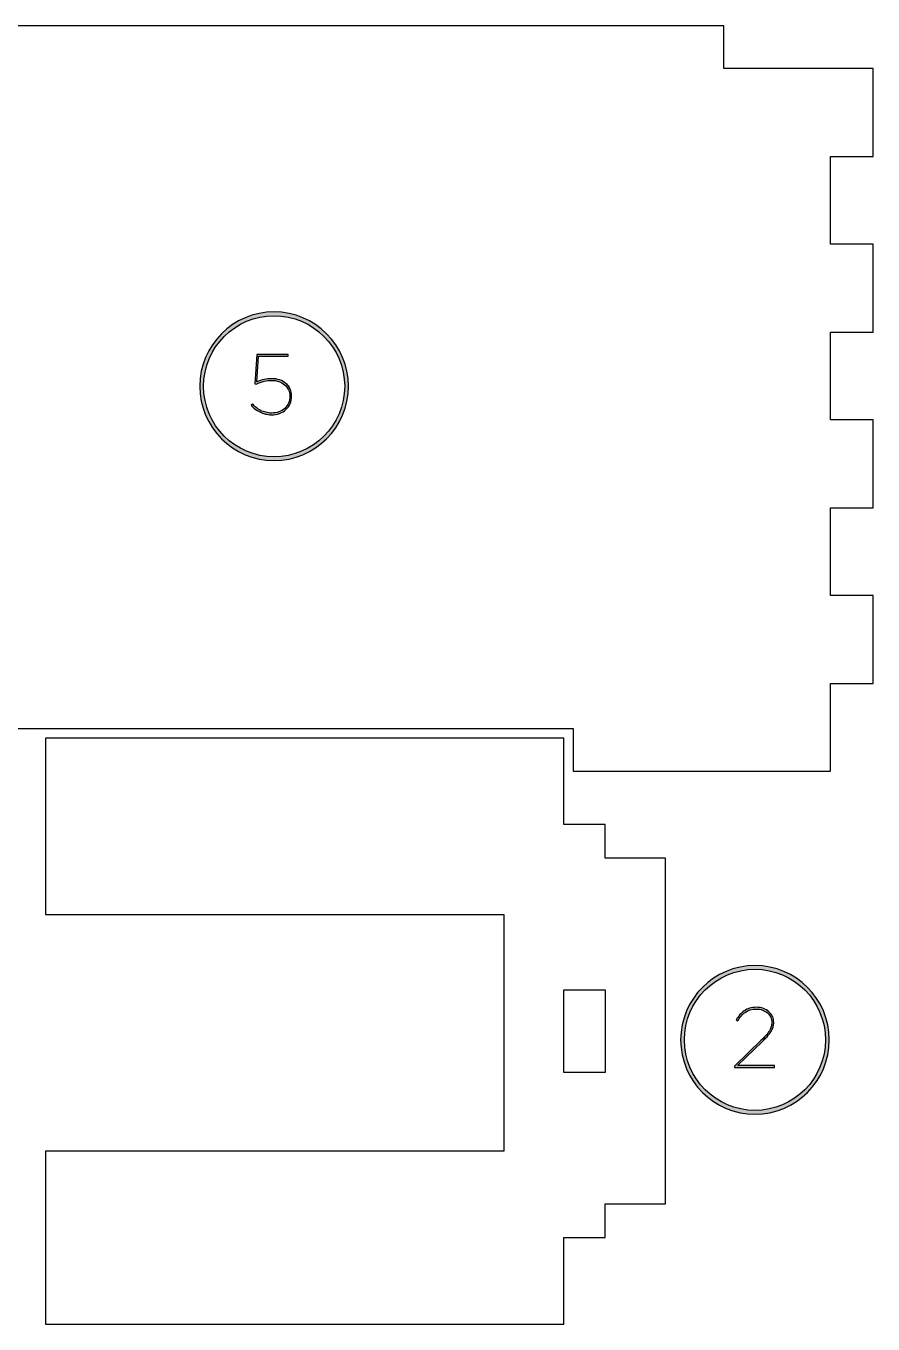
# Model space of a CAD drawing. Extents: x 652 to 873, y 554 to 970.
# Drawn here: x 793.1 to 872.6, y 680.8 to 802.8 of the extents above; entities that cross this region are included whole.
import ezdxf

# ---------------------------------------------------------------- set-up
doc = ezdxf.new("R2010")
doc.units = 0
doc.header["$MEASUREMENT"] = 0
doc.layers.add('CUT', color=7, linetype='CONTINUOUS')
doc.layers.add('PART_NUMBER', color=7, linetype='CONTINUOUS')

# ---------------------------------------------------------------- blocks, each defined once
blk = doc.blocks.new('BLOCK_3')
at = {"layer": 'CUT', "color": 5}
blk.add_lwpolyline([(760.32, 732.76), (784.47, 732.76), (784.47, 736.76), (844.47, 736.76), (844.47, 732.76), (868.62, 732.76), (868.62, 741.01), (872.62, 741.01), (872.62, 749.26), (868.62, 749.26), (868.62, 757.51), (872.62, 757.51), (872.62, 765.76), (868.62, 765.76), (868.62, 774), (872.62, 774), (872.62, 782.25), (868.62, 782.25), (868.62, 790.5), (872.62, 790.5), (872.62, 798.76), (858.62, 798.76), (858.62, 802.76), (770.32, 802.76), (770.32, 798.76), (756.32, 798.76)], dxfattribs=at)
blk = doc.blocks.new('BLOCK_21')
at = {"layer": 'CUT', "color": 5}
blk.add_lwpolyline([(847.47, 727.76), (843.59, 727.76), (843.59, 735.88), (794.91, 735.88), (794.91, 719.3), (837.95, 719.3), (837.95, 697.07), (794.91, 697.07), (794.91, 680.84), (843.59, 680.84), (843.59, 688.96), (847.47, 688.96), (847.47, 692.13), (853.12, 692.13), (853.12, 724.59), (847.47, 724.59), (847.47, 727.76)], dxfattribs=at)
blk = doc.blocks.new('BLOCK_22')
at = {"layer": 'CUT', "color": 5}
blk.add_lwpolyline([(847.47, 712.24), (847.47, 704.48), (843.59, 704.48), (843.59, 712.24), (847.47, 712.24)], dxfattribs=at)
blk = doc.blocks.new('BLOCK_20')
at = {"layer": 'CUT'}
for name in ['BLOCK_21', 'BLOCK_22']:
    blk.add_blockref(name, (0, 0), dxfattribs=at)
blk = doc.blocks.new('BLOCK_92')
at = {"layer": 'PART_NUMBER', "color": 7}
blk.add_open_spline([(816.11, 766.24), (815.92, 766.24), (815.74, 766.27), (815.55, 766.31), (815.37, 766.36), (815.2, 766.42), (815.03, 766.5), (814.86, 766.58), (814.71, 766.68), (814.57, 766.79), (814.43, 766.89), (814.32, 767.01), (814.21, 767.13), (814.21, 767.13), (814.35, 767.25), (814.35, 767.25), (814.45, 767.13), (814.56, 767.02), (814.69, 766.92), (814.82, 766.82), (814.96, 766.73), (815.11, 766.65), (815.26, 766.57), (815.42, 766.51), (815.59, 766.47), (815.76, 766.42), (815.93, 766.4), (816.12, 766.4), (816.37, 766.4), (816.61, 766.44), (816.82, 766.52), (817.03, 766.59), (817.21, 766.7), (817.37, 766.84), (817.52, 766.98), (817.64, 767.15), (817.72, 767.34), (817.81, 767.53), (817.85, 767.74), (817.85, 767.97), (817.85, 767.97), (817.85, 767.99), (817.85, 767.99), (817.85, 768.21), (817.81, 768.41), (817.72, 768.59), (817.63, 768.78), (817.51, 768.93), (817.36, 769.06), (817.2, 769.19), (817.03, 769.29), (816.82, 769.36), (816.61, 769.44), (816.39, 769.47), (816.15, 769.47), (815.93, 769.47), (815.7, 769.45), (815.45, 769.39), (815.2, 769.34), (814.95, 769.24), (814.68, 769.1), (814.68, 769.1), (814.57, 769.15), (814.57, 769.15), (814.57, 769.15), (814.74, 771.89), (814.74, 771.89), (814.74, 771.89), (817.7, 771.89), (817.7, 771.89), (817.7, 771.89), (817.7, 771.73), (817.7, 771.73), (817.7, 771.73), (814.9, 771.73), (814.9, 771.73), (814.9, 771.73), (814.75, 769.32), (814.75, 769.32), (814.98, 769.43), (815.2, 769.5), (815.44, 769.56), (815.67, 769.61), (815.91, 769.63), (816.17, 769.63), (816.43, 769.63), (816.68, 769.59), (816.9, 769.51), (817.13, 769.43), (817.32, 769.32), (817.49, 769.18), (817.66, 769.04), (817.79, 768.86), (817.88, 768.66), (817.98, 768.46), (818.02, 768.24), (818.02, 768), (818.02, 768), (818.02, 767.98), (818.02, 767.98), (818.02, 767.73), (817.98, 767.49), (817.89, 767.28), (817.79, 767.07), (817.66, 766.89), (817.49, 766.73), (817.32, 766.57), (817.12, 766.45), (816.89, 766.37), (816.65, 766.28), (816.39, 766.24), (816.11, 766.24)], degree=3, knots=[0, 0, 0, 0, 1, 1, 1, 2, 2, 2, 3, 3, 3, 4, 4, 4, 5, 5, 5, 6, 6, 6, 7, 7, 7, 8, 8, 8, 9, 9, 9, 10, 10, 10, 11, 11, 11, 12, 12, 12, 13, 13, 13, 14, 14, 14, 15, 15, 15, 16, 16, 16, 17, 17, 17, 18, 18, 18, 19, 19, 19, 20, 20, 20, 21, 21, 21, 22, 22, 22, 23, 23, 23, 24, 24, 24, 25, 25, 25, 26, 26, 26, 27, 27, 27, 28, 28, 28, 29, 29, 29, 30, 30, 30, 31, 31, 31, 32, 32, 32, 33, 33, 33, 34, 34, 34, 35, 35, 35, 36, 36, 36, 37, 37, 37, 37], dxfattribs=at)
blk = doc.blocks.new('BLOCK_93')
at = {"layer": 'PART_NUMBER'}
h = blk.add_hatch(color=7, dxfattribs=at)
h.dxf.hatch_style = 2
edge = h.paths.add_edge_path()
edge.add_spline(control_points=[(816.11, 766.24), (815.92, 766.24), (815.73, 766.27), (815.55, 766.31), (815.37, 766.36), (815.2, 766.42), (815.03, 766.5), (814.86, 766.58), (814.71, 766.68), (814.57, 766.78), (814.43, 766.89), (814.32, 767.01), (814.21, 767.13), (814.21, 767.13), (814.35, 767.25), (814.35, 767.25), (814.45, 767.13), (814.56, 767.02), (814.69, 766.92), (814.82, 766.82), (814.96, 766.73), (815.11, 766.65), (815.26, 766.57), (815.42, 766.51), (815.59, 766.47), (815.76, 766.42), (815.93, 766.4), (816.12, 766.4), (816.37, 766.4), (816.61, 766.44), (816.82, 766.52), (817.03, 766.59), (817.21, 766.7), (817.37, 766.84), (817.52, 766.98), (817.64, 767.15), (817.72, 767.34), (817.81, 767.53), (817.85, 767.74), (817.85, 767.97), (817.85, 767.97), (817.85, 767.99), (817.85, 767.99), (817.85, 768.21), (817.81, 768.41), (817.72, 768.59), (817.63, 768.78), (817.51, 768.93), (817.36, 769.06), (817.2, 769.19), (817.03, 769.29), (816.82, 769.36), (816.61, 769.44), (816.39, 769.47), (816.15, 769.47), (815.93, 769.47), (815.7, 769.45), (815.45, 769.39), (815.2, 769.34), (814.95, 769.24), (814.68, 769.1), (814.68, 769.1), (814.57, 769.15), (814.57, 769.15), (814.57, 769.15), (814.74, 771.89), (814.74, 771.89), (814.74, 771.89), (817.7, 771.89), (817.7, 771.89), (817.7, 771.89), (817.7, 771.73), (817.7, 771.73), (817.7, 771.73), (814.9, 771.73), (814.9, 771.73), (814.9, 771.73), (814.75, 769.32), (814.75, 769.32), (814.98, 769.43), (815.2, 769.5), (815.44, 769.56), (815.67, 769.61), (815.91, 769.63), (816.17, 769.63), (816.43, 769.63), (816.68, 769.59), (816.9, 769.51), (817.13, 769.43), (817.32, 769.32), (817.49, 769.18), (817.66, 769.03), (817.79, 768.86), (817.88, 768.66), (817.98, 768.46), (818.02, 768.24), (818.02, 768), (818.02, 768), (818.02, 767.98), (818.02, 767.98), (818.02, 767.73), (817.98, 767.49), (817.89, 767.28), (817.79, 767.07), (817.66, 766.89), (817.49, 766.73), (817.32, 766.57), (817.12, 766.45), (816.89, 766.37), (816.65, 766.28), (816.39, 766.24), (816.11, 766.24)], knot_values=[0, 0, 0, 0, 1, 1, 1, 2, 2, 2, 3, 3, 3, 4, 4, 4, 5, 5, 5, 6, 6, 6, 7, 7, 7, 8, 8, 8, 9, 9, 9, 10, 10, 10, 11, 11, 11, 12, 12, 12, 13, 13, 13, 14, 14, 14, 15, 15, 15, 16, 16, 16, 17, 17, 17, 18, 18, 18, 19, 19, 19, 20, 20, 20, 21, 21, 21, 22, 22, 22, 23, 23, 23, 24, 24, 24, 25, 25, 25, 26, 26, 26, 27, 27, 27, 28, 28, 28, 29, 29, 29, 30, 30, 30, 31, 31, 31, 32, 32, 32, 33, 33, 33, 34, 34, 34, 35, 35, 35, 36, 36, 36, 37, 37, 37, 37], degree=3, periodic=1)
blk.add_open_spline([(816.11, 766.24), (815.92, 766.24), (815.73, 766.27), (815.55, 766.31), (815.37, 766.36), (815.2, 766.42), (815.03, 766.5), (814.86, 766.58), (814.71, 766.68), (814.57, 766.78), (814.43, 766.89), (814.32, 767.01), (814.21, 767.13), (814.21, 767.13), (814.35, 767.25), (814.35, 767.25), (814.45, 767.13), (814.56, 767.02), (814.69, 766.92), (814.82, 766.82), (814.96, 766.73), (815.11, 766.65), (815.26, 766.57), (815.42, 766.51), (815.59, 766.47), (815.76, 766.42), (815.93, 766.4), (816.12, 766.4), (816.37, 766.4), (816.61, 766.44), (816.82, 766.52), (817.03, 766.59), (817.21, 766.7), (817.37, 766.84), (817.52, 766.98), (817.64, 767.15), (817.72, 767.34), (817.81, 767.53), (817.85, 767.74), (817.85, 767.97), (817.85, 767.97), (817.85, 767.99), (817.85, 767.99), (817.85, 768.21), (817.81, 768.41), (817.72, 768.59), (817.63, 768.78), (817.51, 768.93), (817.36, 769.06), (817.2, 769.19), (817.03, 769.29), (816.82, 769.36), (816.61, 769.44), (816.39, 769.47), (816.15, 769.47), (815.93, 769.47), (815.7, 769.45), (815.45, 769.39), (815.2, 769.34), (814.95, 769.24), (814.68, 769.1), (814.68, 769.1), (814.57, 769.15), (814.57, 769.15), (814.57, 769.15), (814.74, 771.89), (814.74, 771.89), (814.74, 771.89), (817.7, 771.89), (817.7, 771.89), (817.7, 771.89), (817.7, 771.73), (817.7, 771.73), (817.7, 771.73), (814.9, 771.73), (814.9, 771.73), (814.9, 771.73), (814.75, 769.32), (814.75, 769.32), (814.98, 769.43), (815.2, 769.5), (815.44, 769.56), (815.67, 769.61), (815.91, 769.63), (816.17, 769.63), (816.43, 769.63), (816.68, 769.59), (816.9, 769.51), (817.13, 769.43), (817.32, 769.32), (817.49, 769.18), (817.66, 769.03), (817.79, 768.86), (817.88, 768.66), (817.98, 768.46), (818.02, 768.24), (818.02, 768), (818.02, 768), (818.02, 767.98), (818.02, 767.98), (818.02, 767.73), (817.98, 767.49), (817.89, 767.28), (817.79, 767.07), (817.66, 766.89), (817.49, 766.73), (817.32, 766.57), (817.12, 766.45), (816.89, 766.37), (816.65, 766.28), (816.39, 766.24), (816.11, 766.24)], degree=3, knots=[0, 0, 0, 0, 1, 1, 1, 2, 2, 2, 3, 3, 3, 4, 4, 4, 5, 5, 5, 6, 6, 6, 7, 7, 7, 8, 8, 8, 9, 9, 9, 10, 10, 10, 11, 11, 11, 12, 12, 12, 13, 13, 13, 14, 14, 14, 15, 15, 15, 16, 16, 16, 17, 17, 17, 18, 18, 18, 19, 19, 19, 20, 20, 20, 21, 21, 21, 22, 22, 22, 23, 23, 23, 24, 24, 24, 25, 25, 25, 26, 26, 26, 27, 27, 27, 28, 28, 28, 29, 29, 29, 30, 30, 30, 31, 31, 31, 32, 32, 32, 33, 33, 33, 34, 34, 34, 35, 35, 35, 36, 36, 36, 37, 37, 37, 37], dxfattribs=at)
blk = doc.blocks.new('BLOCK_91')
at = {"layer": 'PART_NUMBER'}
for name in ['BLOCK_92', 'BLOCK_93']:
    blk.add_blockref(name, (0, 0), dxfattribs=at)
blk = doc.blocks.new('BLOCK_95')
at = {"layer": 'PART_NUMBER', "color": 7}
blk.add_open_spline([(816.37, 761.94), (812.52, 761.94), (809.39, 765.07), (809.39, 768.92), (809.39, 772.76), (812.52, 775.9), (816.37, 775.9), (820.22, 775.9), (823.35, 772.76), (823.35, 768.92), (823.35, 765.07), (820.22, 761.94), (816.37, 761.94)], degree=3, knots=[0, 0, 0, 0, 1, 1, 1, 2, 2, 2, 3, 3, 3, 4, 4, 4, 4], dxfattribs=at)
blk = doc.blocks.new('BLOCK_96')
at = {"layer": 'PART_NUMBER', "color": 7}
blk.add_open_spline([(816.37, 775.54), (812.72, 775.54), (809.75, 772.57), (809.75, 768.92), (809.75, 765.26), (812.72, 762.29), (816.37, 762.29), (820.03, 762.29), (823, 765.26), (823, 768.92), (823, 772.57), (820.03, 775.54), (816.37, 775.54)], degree=3, knots=[0, 0, 0, 0, 1, 1, 1, 2, 2, 2, 3, 3, 3, 4, 4, 4, 4], dxfattribs=at)
blk = doc.blocks.new('BLOCK_97')
at = {"layer": 'PART_NUMBER'}
h = blk.add_hatch(color=254, dxfattribs=at)
h.dxf.hatch_style = 2
edge = h.paths.add_edge_path()
edge.add_spline(control_points=[(816.37, 761.94), (812.52, 761.94), (809.39, 765.07), (809.39, 768.92), (809.39, 772.76), (812.52, 775.9), (816.37, 775.9), (820.22, 775.9), (823.35, 772.76), (823.35, 768.92), (823.35, 765.07), (820.22, 761.94), (816.37, 761.94)], knot_values=[0, 0, 0, 0, 1, 1, 1, 2, 2, 2, 3, 3, 3, 4, 4, 4, 4], degree=3, periodic=1)
edge = h.paths.add_edge_path()
edge.add_spline(control_points=[(816.37, 775.54), (812.72, 775.54), (809.75, 772.57), (809.75, 768.92), (809.75, 765.26), (812.72, 762.29), (816.37, 762.29), (820.03, 762.29), (823, 765.26), (823, 768.92), (823, 772.57), (820.03, 775.54), (816.37, 775.54)], knot_values=[0, 0, 0, 0, 1, 1, 1, 2, 2, 2, 3, 3, 3, 4, 4, 4, 4], degree=3, periodic=1)
for points in [[(816.37, 761.94), (812.52, 761.94), (809.39, 765.07), (809.39, 768.92), (809.39, 772.76), (812.52, 775.9), (816.37, 775.9), (820.22, 775.9), (823.35, 772.76), (823.35, 768.92), (823.35, 765.07), (820.22, 761.94), (816.37, 761.94)], [(816.37, 775.54), (812.72, 775.54), (809.75, 772.57), (809.75, 768.92), (809.75, 765.26), (812.72, 762.29), (816.37, 762.29), (820.03, 762.29), (823, 765.26), (823, 768.92), (823, 772.57), (820.03, 775.54), (816.37, 775.54)]]:
    blk.add_open_spline(points, degree=3, knots=[0, 0, 0, 0, 1, 1, 1, 2, 2, 2, 3, 3, 3, 4, 4, 4, 4], dxfattribs=at)
blk = doc.blocks.new('BLOCK_94')
at = {"layer": 'PART_NUMBER'}
for name in ['BLOCK_95', 'BLOCK_97', 'BLOCK_96']:
    blk.add_blockref(name, (0, 0), dxfattribs=at)
blk = doc.blocks.new('BLOCK_90')
at = {"layer": 'PART_NUMBER'}
for name in ['BLOCK_94', 'BLOCK_91']:
    blk.add_blockref(name, (0, 0), dxfattribs=at)
blk = doc.blocks.new('BLOCK_100')
at = {"layer": 'PART_NUMBER', "color": 7}
blk.add_open_spline([(859.6, 705.06), (859.6, 705.06), (862.12, 707.49), (862.12, 707.49), (862.33, 707.7), (862.5, 707.88), (862.64, 708.05), (862.77, 708.21), (862.87, 708.36), (862.94, 708.49), (863.01, 708.63), (863.05, 708.75), (863.08, 708.86), (863.1, 708.97), (863.11, 709.08), (863.11, 709.18), (863.11, 709.35), (863.08, 709.51), (863.01, 709.66), (862.93, 709.81), (862.83, 709.94), (862.7, 710.06), (862.57, 710.17), (862.42, 710.26), (862.24, 710.33), (862.06, 710.4), (861.86, 710.43), (861.64, 710.43), (861.24, 710.43), (860.89, 710.32), (860.6, 710.11), (860.32, 709.9), (860.09, 709.63), (859.91, 709.31), (859.91, 709.31), (859.76, 709.4), (859.76, 709.4), (859.95, 709.74), (860.2, 710.03), (860.51, 710.25), (860.82, 710.48), (861.2, 710.59), (861.65, 710.59), (861.9, 710.59), (862.12, 710.55), (862.32, 710.48), (862.52, 710.4), (862.69, 710.3), (862.83, 710.18), (862.98, 710.05), (863.09, 709.9), (863.17, 709.73), (863.25, 709.56), (863.29, 709.38), (863.29, 709.19), (863.29, 709.19), (863.29, 709.18), (863.29, 709.18), (863.29, 709.05), (863.28, 708.93), (863.25, 708.81), (863.23, 708.7), (863.18, 708.57), (863.1, 708.43), (863.02, 708.29), (862.92, 708.13), (862.78, 707.96), (862.64, 707.79), (862.45, 707.59), (862.22, 707.37), (862.22, 707.37), (859.89, 705.11), (859.89, 705.11), (859.89, 705.11), (863.37, 705.11), (863.37, 705.11), (863.37, 705.11), (863.37, 704.95), (863.37, 704.95), (863.37, 704.95), (859.6, 704.95), (859.6, 704.95), (859.6, 704.95), (859.6, 705.06), (859.6, 705.06)], degree=3, knots=[0, 0, 0, 0, 1, 1, 1, 2, 2, 2, 3, 3, 3, 4, 4, 4, 5, 5, 5, 6, 6, 6, 7, 7, 7, 8, 8, 8, 9, 9, 9, 10, 10, 10, 11, 11, 11, 12, 12, 12, 13, 13, 13, 14, 14, 14, 15, 15, 15, 16, 16, 16, 17, 17, 17, 18, 18, 18, 19, 19, 19, 20, 20, 20, 21, 21, 21, 22, 22, 22, 23, 23, 23, 24, 24, 24, 25, 25, 25, 26, 26, 26, 27, 27, 27, 28, 28, 28, 28], dxfattribs=at)
blk = doc.blocks.new('BLOCK_101')
at = {"layer": 'PART_NUMBER'}
h = blk.add_hatch(color=7, dxfattribs=at)
h.dxf.hatch_style = 2
edge = h.paths.add_edge_path()
edge.add_spline(control_points=[(859.6, 705.06), (859.6, 705.06), (862.12, 707.49), (862.12, 707.49), (862.33, 707.7), (862.5, 707.88), (862.64, 708.05), (862.77, 708.21), (862.87, 708.36), (862.94, 708.49), (863.01, 708.63), (863.05, 708.75), (863.08, 708.86), (863.1, 708.97), (863.11, 709.08), (863.11, 709.18), (863.11, 709.35), (863.08, 709.51), (863.01, 709.66), (862.93, 709.81), (862.83, 709.94), (862.7, 710.06), (862.57, 710.17), (862.42, 710.26), (862.24, 710.33), (862.06, 710.4), (861.86, 710.43), (861.64, 710.43), (861.24, 710.43), (860.89, 710.32), (860.6, 710.11), (860.32, 709.9), (860.09, 709.63), (859.91, 709.31), (859.91, 709.31), (859.76, 709.4), (859.76, 709.4), (859.95, 709.74), (860.2, 710.03), (860.51, 710.25), (860.82, 710.48), (861.2, 710.59), (861.65, 710.59), (861.9, 710.59), (862.12, 710.55), (862.32, 710.48), (862.52, 710.4), (862.69, 710.3), (862.84, 710.18), (862.98, 710.05), (863.09, 709.9), (863.17, 709.73), (863.25, 709.56), (863.29, 709.38), (863.29, 709.19), (863.29, 709.19), (863.29, 709.18), (863.29, 709.18), (863.29, 709.05), (863.28, 708.93), (863.25, 708.82), (863.23, 708.7), (863.18, 708.57), (863.1, 708.43), (863.02, 708.29), (862.92, 708.13), (862.78, 707.96), (862.63, 707.79), (862.45, 707.59), (862.22, 707.37), (862.22, 707.37), (859.89, 705.11), (859.89, 705.11), (859.89, 705.11), (863.37, 705.11), (863.37, 705.11), (863.37, 705.11), (863.37, 704.95), (863.37, 704.95), (863.37, 704.95), (859.6, 704.95), (859.6, 704.95), (859.6, 704.95), (859.6, 705.06), (859.6, 705.06)], knot_values=[0, 0, 0, 0, 1, 1, 1, 2, 2, 2, 3, 3, 3, 4, 4, 4, 5, 5, 5, 6, 6, 6, 7, 7, 7, 8, 8, 8, 9, 9, 9, 10, 10, 10, 11, 11, 11, 12, 12, 12, 13, 13, 13, 14, 14, 14, 15, 15, 15, 16, 16, 16, 17, 17, 17, 18, 18, 18, 19, 19, 19, 20, 20, 20, 21, 21, 21, 22, 22, 22, 23, 23, 23, 24, 24, 24, 25, 25, 25, 26, 26, 26, 27, 27, 27, 28, 28, 28, 28], degree=3, periodic=1)
blk.add_open_spline([(859.6, 705.06), (859.6, 705.06), (862.12, 707.49), (862.12, 707.49), (862.33, 707.7), (862.5, 707.88), (862.64, 708.05), (862.77, 708.21), (862.87, 708.36), (862.94, 708.49), (863.01, 708.63), (863.05, 708.75), (863.08, 708.86), (863.1, 708.97), (863.11, 709.08), (863.11, 709.18), (863.11, 709.35), (863.08, 709.51), (863.01, 709.66), (862.93, 709.81), (862.83, 709.94), (862.7, 710.06), (862.57, 710.17), (862.42, 710.26), (862.24, 710.33), (862.06, 710.4), (861.86, 710.43), (861.64, 710.43), (861.24, 710.43), (860.89, 710.32), (860.6, 710.11), (860.32, 709.9), (860.09, 709.63), (859.91, 709.31), (859.91, 709.31), (859.76, 709.4), (859.76, 709.4), (859.95, 709.74), (860.2, 710.03), (860.51, 710.25), (860.82, 710.48), (861.2, 710.59), (861.65, 710.59), (861.9, 710.59), (862.12, 710.55), (862.32, 710.48), (862.52, 710.4), (862.69, 710.3), (862.84, 710.18), (862.98, 710.05), (863.09, 709.9), (863.17, 709.73), (863.25, 709.56), (863.29, 709.38), (863.29, 709.19), (863.29, 709.19), (863.29, 709.18), (863.29, 709.18), (863.29, 709.05), (863.28, 708.93), (863.25, 708.82), (863.23, 708.7), (863.18, 708.57), (863.1, 708.43), (863.02, 708.29), (862.92, 708.13), (862.78, 707.96), (862.63, 707.79), (862.45, 707.59), (862.22, 707.37), (862.22, 707.37), (859.89, 705.11), (859.89, 705.11), (859.89, 705.11), (863.37, 705.11), (863.37, 705.11), (863.37, 705.11), (863.37, 704.95), (863.37, 704.95), (863.37, 704.95), (859.6, 704.95), (859.6, 704.95), (859.6, 704.95), (859.6, 705.06), (859.6, 705.06)], degree=3, knots=[0, 0, 0, 0, 1, 1, 1, 2, 2, 2, 3, 3, 3, 4, 4, 4, 5, 5, 5, 6, 6, 6, 7, 7, 7, 8, 8, 8, 9, 9, 9, 10, 10, 10, 11, 11, 11, 12, 12, 12, 13, 13, 13, 14, 14, 14, 15, 15, 15, 16, 16, 16, 17, 17, 17, 18, 18, 18, 19, 19, 19, 20, 20, 20, 21, 21, 21, 22, 22, 22, 23, 23, 23, 24, 24, 24, 25, 25, 25, 26, 26, 26, 27, 27, 27, 28, 28, 28, 28], dxfattribs=at)
blk = doc.blocks.new('BLOCK_99')
at = {"layer": 'PART_NUMBER'}
for name in ['BLOCK_100', 'BLOCK_101']:
    blk.add_blockref(name, (0, 0), dxfattribs=at)
blk = doc.blocks.new('BLOCK_103')
at = {"layer": 'PART_NUMBER', "color": 7}
blk.add_open_spline([(861.53, 700.55), (857.68, 700.55), (854.55, 703.68), (854.55, 707.53), (854.55, 711.38), (857.68, 714.51), (861.53, 714.51), (865.38, 714.51), (868.51, 711.38), (868.51, 707.53), (868.51, 703.68), (865.38, 700.55), (861.53, 700.55)], degree=3, knots=[0, 0, 0, 0, 1, 1, 1, 2, 2, 2, 3, 3, 3, 4, 4, 4, 4], dxfattribs=at)
blk = doc.blocks.new('BLOCK_104')
at = {"layer": 'PART_NUMBER', "color": 7}
blk.add_open_spline([(861.53, 714.16), (857.87, 714.16), (854.9, 711.19), (854.9, 707.53), (854.9, 703.88), (857.87, 700.91), (861.53, 700.91), (865.18, 700.91), (868.15, 703.88), (868.15, 707.53), (868.15, 711.19), (865.18, 714.16), (861.53, 714.16)], degree=3, knots=[0, 0, 0, 0, 1, 1, 1, 2, 2, 2, 3, 3, 3, 4, 4, 4, 4], dxfattribs=at)
blk = doc.blocks.new('BLOCK_105')
at = {"layer": 'PART_NUMBER'}
h = blk.add_hatch(color=254, dxfattribs=at)
h.dxf.hatch_style = 2
edge = h.paths.add_edge_path()
edge.add_spline(control_points=[(861.53, 700.55), (857.68, 700.55), (854.55, 703.68), (854.55, 707.53), (854.55, 711.38), (857.68, 714.51), (861.53, 714.51), (865.38, 714.51), (868.51, 711.38), (868.51, 707.53), (868.51, 703.68), (865.38, 700.55), (861.53, 700.55)], knot_values=[0, 0, 0, 0, 1, 1, 1, 2, 2, 2, 3, 3, 3, 4, 4, 4, 4], degree=3, periodic=1)
edge = h.paths.add_edge_path()
edge.add_spline(control_points=[(861.53, 714.16), (857.87, 714.16), (854.9, 711.19), (854.9, 707.53), (854.9, 703.88), (857.87, 700.91), (861.53, 700.91), (865.18, 700.91), (868.15, 703.88), (868.15, 707.53), (868.15, 711.19), (865.18, 714.16), (861.53, 714.16)], knot_values=[0, 0, 0, 0, 1, 1, 1, 2, 2, 2, 3, 3, 3, 4, 4, 4, 4], degree=3, periodic=1)
for points in [[(861.53, 700.55), (857.68, 700.55), (854.55, 703.68), (854.55, 707.53), (854.55, 711.38), (857.68, 714.51), (861.53, 714.51), (865.38, 714.51), (868.51, 711.38), (868.51, 707.53), (868.51, 703.68), (865.38, 700.55), (861.53, 700.55)], [(861.53, 714.16), (857.87, 714.16), (854.9, 711.19), (854.9, 707.53), (854.9, 703.88), (857.87, 700.91), (861.53, 700.91), (865.18, 700.91), (868.15, 703.88), (868.15, 707.53), (868.15, 711.19), (865.18, 714.16), (861.53, 714.16)]]:
    blk.add_open_spline(points, degree=3, knots=[0, 0, 0, 0, 1, 1, 1, 2, 2, 2, 3, 3, 3, 4, 4, 4, 4], dxfattribs=at)
blk = doc.blocks.new('BLOCK_102')
at = {"layer": 'PART_NUMBER'}
for name in ['BLOCK_103', 'BLOCK_105', 'BLOCK_104']:
    blk.add_blockref(name, (0, 0), dxfattribs=at)
blk = doc.blocks.new('BLOCK_98')
at = {"layer": 'PART_NUMBER'}
for name in ['BLOCK_102', 'BLOCK_99']:
    blk.add_blockref(name, (0, 0), dxfattribs=at)

msp = doc.modelspace()

# ---------------------------------------------------------------- block references
at = {"layer": 'CUT'}
for name in ['BLOCK_3', 'BLOCK_20']:
    msp.add_blockref(name, (0, 0), dxfattribs=at)
at = {"layer": 'PART_NUMBER'}
for name in ['BLOCK_90', 'BLOCK_98']:
    msp.add_blockref(name, (0, 0), dxfattribs=at)

doc.saveas('drawing.dxf')
